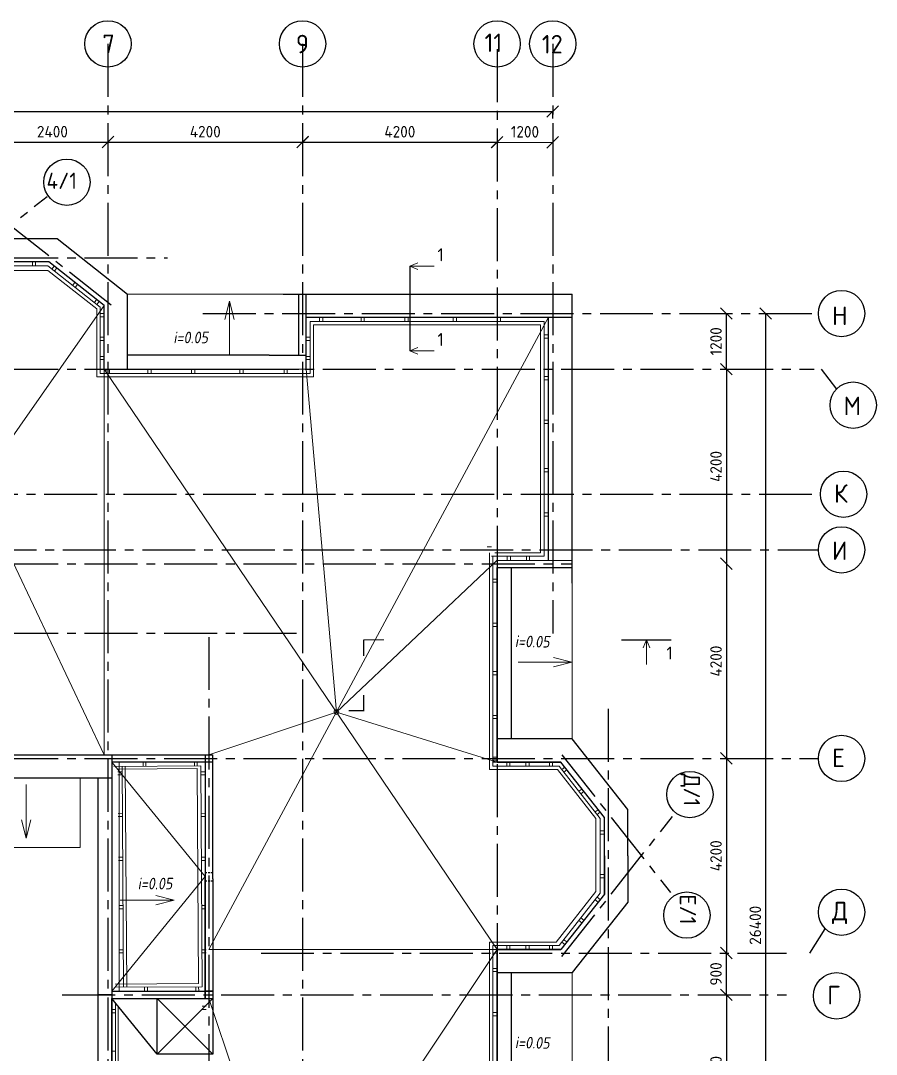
# Model space of a CAD drawing. Header units: millimetres. Extents: x -257254 to 390979, y -202328 to 355504.
# Drawn here: x 249989 to 268459, y 90718 to 113021 of the extents above; entities that cross this region are included whole.
import ezdxf

# ---------------------------------------------------------------- set-up
doc = ezdxf.new("R2010")
doc.units = ezdxf.units.MM
doc.linetypes.add('CENTER2', pattern=[28.575, 19.05, -3.175, 3.175, -3.175])
doc.layers.get('0').update_dxf_attribs({"lineweight": 25})
doc.layers.add('оси', color=1, linetype='CENTER2')
doc.layers.add('разрез', color=40, linetype='Continuous')
doc.layers.add('подписи', color=6, linetype='Continuous', lineweight=5, transparency=0.5)
doc.layers.add('покрытия', color=6, linetype='Continuous', lineweight=18)
doc.layers.add('разрез по стене', color=70, linetype='Continuous', lineweight=25)
doc.styles.get("Standard").update_dxf_attribs({"font": 'GOST_Common.ttf'})
doc.styles.add('курсив 0_85', font='romans.shx', dxfattribs={"width": 0.85, "oblique": 10})
doc.dimstyles.new('ISO-25', dxfattribs={"dimtxt": 250, "dimasz": 250, "dimexe": 1.25, "dimexo": 0.625, "dimgap": 100, "dimtad": 1, "dimdec": 0, "dimtxsty": 'Standard', "dimblk": 'OBLIQUE', "dimcen": 2.5, "dimadec": 0, "dimazin": 0, "dimtfac": 1, "dimtdec": 0, "dimtmove": 0, "dimatfit": 3, "dimfxl": 1, "dimarcsym": 0})

# ---------------------------------------------------------------- blocks, each defined once
blk = doc.blocks.new('_Oblique')
at = {"color": 0, "linetype": 'ByBlock', "lineweight": -2}
blk.add_line((-0.5, -0.5), (0.5, 0.5), dxfattribs=at)
blk = doc.blocks.new('*D150')
at = {"color": 0, "lineweight": -2, "ltscale": 50, "transparency": 16777216}
for p, q in [((249474, 110400), (251874, 110400)), ((249474, 110399), (249474, 110399)), ((251874, 110399), (251874, 110399))]:
    blk.add_line(p, q, dxfattribs=at)
at = {"color": 0, "lineweight": -2, "ltscale": 50, "transparency": 16777216, "xscale": 250, "yscale": 250, "zscale": 250, "rotation": 180}
blk.add_blockref('_Oblique', (249474, 110400), dxfattribs=at)
at = {"color": 0, "lineweight": -2, "ltscale": 50, "transparency": 16777216, "xscale": 250, "yscale": 250, "zscale": 250}
blk.add_blockref('_Oblique', (251874, 110400), dxfattribs=at)
at = {"color": 0, "ltscale": 50, "transparency": 16777216, "insert": (250674, 110625), "char_height": 250, "attachment_point": 5}
blk.add_mtext('2400', dxfattribs=at)
blk = doc.blocks.new('*D151')
at = {"color": 0, "lineweight": -2, "ltscale": 50, "transparency": 16777216}
for p, q in [((251874, 110400), (256074, 110400)), ((251874, 110399), (251874, 110399)), ((256074, 110399), (256074, 110399))]:
    blk.add_line(p, q, dxfattribs=at)
at = {"color": 0, "lineweight": -2, "ltscale": 50, "transparency": 16777216, "xscale": 250, "yscale": 250, "zscale": 250, "rotation": 180}
blk.add_blockref('_Oblique', (251874, 110400), dxfattribs=at)
at = {"color": 0, "lineweight": -2, "ltscale": 50, "transparency": 16777216, "xscale": 250, "yscale": 250, "zscale": 250}
blk.add_blockref('_Oblique', (256074, 110400), dxfattribs=at)
at = {"color": 0, "ltscale": 50, "transparency": 16777216, "insert": (253974, 110625), "char_height": 250, "attachment_point": 5}
blk.add_mtext('4200', dxfattribs=at)
blk = doc.blocks.new('*D135')
at = {"color": 0, "lineweight": -2, "ltscale": 50, "transparency": 16777216}
for p, q in [((256074, 110397), (256074, 110400)), ((260274, 110399), (260274, 110398)), ((256074, 110399), (260274, 110399))]:
    blk.add_line(p, q, dxfattribs=at)
at = {"color": 0, "lineweight": -2, "ltscale": 50, "transparency": 16777216, "xscale": 250, "yscale": 250, "zscale": 250, "rotation": 180}
blk.add_blockref('_Oblique', (256074, 110399), dxfattribs=at)
at = {"color": 0, "lineweight": -2, "ltscale": 50, "transparency": 16777216, "xscale": 250, "yscale": 250, "zscale": 250}
blk.add_blockref('_Oblique', (260274, 110399), dxfattribs=at)
at = {"color": 0, "ltscale": 50, "transparency": 16777216, "insert": (258174, 110624), "char_height": 250, "attachment_point": 5}
blk.add_mtext('4200', dxfattribs=at)
blk = doc.blocks.new('*D136')
at = {"color": 0, "lineweight": -2, "ltscale": 50, "transparency": 16777216}
for p, q in [((265224, 105502), (265225, 105502)), ((265224, 105502), (265224, 101302)), ((265224, 101302), (265225, 101302))]:
    blk.add_line(p, q, dxfattribs=at)
at = {"color": 0, "lineweight": -2, "ltscale": 50, "transparency": 16777216, "xscale": 250, "yscale": 250, "zscale": 250}
for p, rotation in [((265224, 105502), 90), ((265224, 101302), 270)]:
    blk.add_blockref('_Oblique', p, dxfattribs=dict(at, rotation=rotation))
at = {"color": 0, "ltscale": 50, "transparency": 16777216, "insert": (264999, 103402), "char_height": 250, "attachment_point": 5, "rotation": 90}
blk.add_mtext('4200', dxfattribs=at)
blk = doc.blocks.new('*D137')
at = {"color": 0, "lineweight": -2, "ltscale": 50, "transparency": 16777216}
for p, q in [((265224, 101302), (265225, 101302)), ((265224, 101302), (265224, 97102)), ((265246, 97102), (265223, 97102))]:
    blk.add_line(p, q, dxfattribs=at)
at = {"color": 0, "lineweight": -2, "ltscale": 50, "transparency": 16777216, "xscale": 250, "yscale": 250, "zscale": 250}
for p, rotation in [((265224, 101302), 90), ((265224, 97102), 270)]:
    blk.add_blockref('_Oblique', p, dxfattribs=dict(at, rotation=rotation))
at = {"color": 0, "ltscale": 50, "transparency": 16777216, "insert": (264999, 99202), "char_height": 250, "attachment_point": 5, "rotation": 90}
blk.add_mtext('4200', dxfattribs=at)
blk = doc.blocks.new('*D138')
at = {"color": 0, "lineweight": -2, "ltscale": 50, "transparency": 16777216}
for p, q in [((265246, 97102), (265223, 97102)), ((265224, 97102), (265224, 92902)), ((265224, 92902), (265225, 92902))]:
    blk.add_line(p, q, dxfattribs=at)
at = {"color": 0, "lineweight": -2, "ltscale": 50, "transparency": 16777216, "xscale": 250, "yscale": 250, "zscale": 250}
for p, rotation in [((265224, 97102), 90), ((265224, 92902), 270)]:
    blk.add_blockref('_Oblique', p, dxfattribs=dict(at, rotation=rotation))
at = {"color": 0, "ltscale": 50, "transparency": 16777216, "insert": (264999, 95002), "char_height": 250, "attachment_point": 5, "rotation": 90}
blk.add_mtext('4200', dxfattribs=at)
blk = doc.blocks.new('*D139')
at = {"color": 0, "lineweight": -2, "ltscale": 50, "transparency": 16777216}
for p, q in [((265159, 92002), (265225, 92002)), ((265224, 92002), (265224, 88702)), ((265224, 88702), (265225, 88702))]:
    blk.add_line(p, q, dxfattribs=at)
at = {"color": 0, "lineweight": -2, "ltscale": 50, "transparency": 16777216, "xscale": 250, "yscale": 250, "zscale": 250}
for p, rotation in [((265224, 92002), 90), ((265224, 88702), 270)]:
    blk.add_blockref('_Oblique', p, dxfattribs=dict(at, rotation=rotation))
at = {"color": 0, "ltscale": 50, "transparency": 16777216, "insert": (264999, 90352), "char_height": 250, "attachment_point": 5, "rotation": 90}
blk.add_mtext('3300', dxfattribs=at)
blk = doc.blocks.new('*D154')
at = {"color": 0, "lineweight": -2, "ltscale": 50, "transparency": 16777216}
for p, q in [((265223, 92902), (265221, 92902)), ((265223, 92002), (265223, 92902)), ((265223, 92002), (265221, 92002))]:
    blk.add_line(p, q, dxfattribs=at)
at = {"color": 0, "lineweight": -2, "ltscale": 50, "transparency": 16777216, "xscale": 250, "yscale": 250, "zscale": 250}
for p, rotation in [((265223, 92902), 90), ((265223, 92002), 270)]:
    blk.add_blockref('_Oblique', p, dxfattribs=dict(at, rotation=rotation))
at = {"color": 0, "ltscale": 50, "transparency": 16777216, "insert": (264998, 92452), "char_height": 250, "attachment_point": 5, "rotation": 90}
blk.add_mtext('900', dxfattribs=at)
blk = doc.blocks.new('*D155')
at = {"color": 0, "lineweight": -2, "ltscale": 50, "transparency": 16777216}
for p, q in [((265223, 106702), (265224, 106702)), ((265223, 105502), (265223, 106702)), ((265223, 105502), (265224, 105502))]:
    blk.add_line(p, q, dxfattribs=at)
at = {"color": 0, "lineweight": -2, "ltscale": 50, "transparency": 16777216, "xscale": 250, "yscale": 250, "zscale": 250}
for p, rotation in [((265223, 106702), 90), ((265223, 105502), 270)]:
    blk.add_blockref('_Oblique', p, dxfattribs=dict(at, rotation=rotation))
at = {"color": 0, "ltscale": 50, "transparency": 16777216, "insert": (264998, 106102), "char_height": 250, "attachment_point": 5, "rotation": 90}
blk.add_mtext('1200', dxfattribs=at)
blk = doc.blocks.new('*D156')
at = {"color": 0, "lineweight": -2, "ltscale": 50, "transparency": 16777216}
for p, q in [((260274, 110400), (261474, 110395)), ((260274, 110399), (260274, 110399)), ((261474, 110394), (261474, 110394))]:
    blk.add_line(p, q, dxfattribs=at)
at = {"color": 0, "lineweight": -2, "ltscale": 50, "transparency": 16777216, "xscale": 250, "yscale": 250, "zscale": 250}
for p, rotation in [((260274, 110400), 179.7612689669018), ((261474, 110395), 359.7612689669018)]:
    blk.add_blockref('_Oblique', p, dxfattribs=dict(at, rotation=rotation))
at = {"color": 0, "ltscale": 50, "transparency": 16777216, "insert": (260875, 110623), "char_height": 250, "attachment_point": 5, "rotation": 359.7613}
blk.add_mtext('1200', dxfattribs=at)
blk = doc.blocks.new('*D158')
at = {"color": 0, "lineweight": -2, "transparency": 16777216}
for p, q in [((235074, 111060), (261474, 111060)), ((235074, 111059), (235074, 111059)), ((261474, 110909), (261474, 111061))]:
    blk.add_line(p, q, dxfattribs=at)
at = {"color": 0, "lineweight": -2, "transparency": 16777216, "xscale": 250, "yscale": 250, "zscale": 250, "rotation": 180}
blk.add_blockref('_Oblique', (235074, 111060), dxfattribs=at)
at = {"color": 0, "lineweight": -2, "transparency": 16777216, "xscale": 250, "yscale": 250, "zscale": 250}
blk.add_blockref('_Oblique', (261474, 111060), dxfattribs=at)
at = {"color": 0, "transparency": 16777216, "insert": (248274, 111285), "char_height": 250, "attachment_point": 5}
blk.add_mtext('26400', dxfattribs=at)
blk = doc.blocks.new('*D163')
at = {"color": 0, "lineweight": -2, "transparency": 16777216}
for p, q in [((266071, 106702), (266072, 106702)), ((266071, 80302), (266071, 106702)), ((266071, 80302), (266072, 80302))]:
    blk.add_line(p, q, dxfattribs=at)
at = {"color": 0, "lineweight": -2, "transparency": 16777216, "xscale": 250, "yscale": 250, "zscale": 250}
for p, rotation in [((266071, 106702), 90), ((266071, 80302), 270)]:
    blk.add_blockref('_Oblique', p, dxfattribs=dict(at, rotation=rotation))
at = {"color": 0, "transparency": 16777216, "insert": (265846, 93502), "char_height": 250, "attachment_point": 5, "rotation": 90}
blk.add_mtext('26400', dxfattribs=at)

msp = doc.modelspace()

# ---------------------------------------------------------------- linework, layer by layer
for p, q in [((248774.02056, 108321.8417), (250774.02056, 108321.8417)), ((258388.66865, 107723.67594), (258388.66865, 105895.78841)), ((257075.10793, 98139.1563), (257396.19531, 98139.1563)), ((260274.02056, 93281.8417), (260274.02056, 92981.8417)), ((251954.02056, 92081.8417), (251954.02056, 91281.8417)), ((251954.02056, 88621.8417), (251954.02056, 91921.8417)), ((252934.02056, 91921.8417), (254134.02056, 90721.8417)), ((252934.02056, 90721.8417), (254134.02056, 91921.8417)), ((254134.02056, 91921.8417), (254134.02056, 90721.8417)), ((254134.02056, 90721.8417), (252934.02056, 90721.8417))]:
    msp.add_line(p, q)
at = {"ltscale": 20}
for p, q in [((250774.02056, 108321.8417), (252294.02056, 107121.8417)), ((248947.60178, 107821.8417), (250595.20809, 107821.8417)), ((250600.43933, 107821.8417), (251794.02056, 106879.54073)), ((252294.02056, 105501.8417), (252294.02056, 107121.8417)), ((257924.73658, 107115.93679, 324.45117), (259510.14241, 107115.93679, 324.45117)), ((251794.02056, 105501.8417), (251794.02056, 106879.54073)), ((256154.02056, 106621.8417), (261894.02056, 106621.8417)), ((261380.37926, 101372.26318), (261380.37926, 106621.8417)), ((251794.02056, 105501.8417), (255699.02056, 105501.8417)), ((260274.02056, 101381.8482), (261887.3265, 101372.26318)), ((260274.02056, 101221.8417), (260274.02056, 100651.8417)), ((260274.02056, 101221.8417), (261894.02056, 101221.8417)), ((260574.02056, 101221.8417), (260574.02056, 100651.8417)), ((260274.02056, 97021.8417), (260274.02056, 100926.8417)), ((260574.02056, 100881.8417), (260574.02056, 100312.35001)), ((260274.02056, 100651.8417), (260274.02056, 97021.8417)), ((260574.02056, 100597.09586), (260574.02056, 97521.8417)), ((261894.02056, 97521.8417), (260274.02056, 97521.8417)), ((263094.02056, 96001.8417), (261894.02056, 97521.8417)), ((249186.30806, 97181.8417), (250771.71389, 97181.8417)), ((250771.71389, 97181.8417), (251954.02056, 97181.8417)), ((251954.02056, 97181.8417), (251954.02056, 84421.8417)), ((251954.02056, 97181.8417), (254134.02056, 97181.8417)), ((253974.02056, 97181.8417), (253974.02056, 91921.8417)), ((254134.02056, 94501.8417), (254134.02056, 97181.8417)), ((261651.71958, 97021.8417), (260194.02056, 97021.8417)), ((260274.02056, 97021.8417), (261651.71958, 97021.8417)), ((262594.02056, 95828.26048), (261651.71958, 97021.8417)), ((262594.02056, 95828.26048), (261651.71958, 97021.8417)), ((251654.02056, 96681.8417), (251654.02056, 79881.8417)), ((263094.02056, 95001.8417), (263094.02056, 96001.8417)), ((262594.02056, 95001.8417), (262594.02056, 95828.26048)), ((262594.02056, 94175.42293), (262594.02056, 95823.02924)), ((262594.02056, 95001.8417), (262594.02056, 94175.42293)), ((263094.02056, 95001.8417), (263094.02056, 94001.8417)), ((253974.02056, 93081.8417), (253974.02056, 94501.8417)), ((254134.02056, 94501.8417), (254134.02056, 93081.8417)), ((262594.02056, 94175.42293), (261651.71958, 92981.8417)), ((262594.02056, 94175.42293), (261651.71958, 92981.8417)), ((263094.02056, 94001.8417), (261894.02056, 92481.8417)), ((253974.02056, 91921.8417), (253974.02056, 93081.8417)), ((254134.02056, 93081.8417), (254134.02056, 91921.8417)), ((260274.02056, 92981.8417), (260274.02056, 91912.35001)), ((260274.02056, 92981.8417), (261651.71958, 92981.8417)), ((260274.02056, 92178.60351), (260274.02056, 92981.8417)), ((261651.71958, 92981.8417), (260274.02056, 92981.8417)), ((261651.71958, 92981.8417), (260274.02056, 92981.8417)), ((260274.02056, 92481.8417), (261894.02056, 92481.8417)), ((260574.02056, 92481.8417), (260574.02056, 91912.35001)), ((260274.02056, 88621.8417), (260274.02056, 92178.60351)), ((251954.02056, 92081.8417), (254134.02056, 92081.8417)), ((251954.02056, 91921.8417), (254134.02056, 91921.8417)), ((260274.02056, 92001.8417), (260274.02056, 88621.8417)), ((260574.02056, 91912.35001), (260574.02056, 89121.8417))]:
    msp.add_line(p, q, dxfattribs=at)
at = {"ltscale": 50}
for p, q in [((255654.02056, 107121.8417), (261894.02056, 107121.8417)), ((255994.02056, 105801.8417), (255994.02056, 107121.8417)), ((256154.02056, 105501.8417), (256154.02056, 107121.8417)), ((261894.02056, 100881.8417), (261894.02056, 107121.8417)), ((255354.02056, 105801.8417), (252294.02056, 105801.8417)), ((255354.02056, 105801.8417), (256154.02056, 105801.8417)), ((255404.02056, 105501.8417), (255994.02056, 105501.8417)), ((267269.98534, 105501.8417), (267596.3693, 105068.39362)), ((260274.02056, 100631.8417), (260274.02056, 101221.8417)), ((254134.02056, 97021.8417), (251954.02056, 97021.8417)), ((243474.02056, 96681.8417), (251954.02056, 96681.8417)), ((267022.35907, 92901.8417), (267355.84539, 93428.2431)), ((253974.02056, 92281.8417), (253974.02056, 92161.8417)), ((251954.02056, 92001.8417), (251654.02056, 92001.8417)), ((254134.02056, 92081.8417), (253974.02056, 92081.8417))]:
    msp.add_line(p, q, dxfattribs=at)
for centre in [(251874.02056, 112520.56181), (256074.02056, 112520.56181), (260274.02056, 112520.56181), (261474.02056, 112520.56181), (250987.75754, 109534.80131), (267708.39123, 106701.8417), (267959.27677, 104724.44861), (267752.1793, 102801.8417), (267708.39123, 101601.8417), (267708.39123, 97101.8417), (264435.55319, 96323.18188), (264369.51395, 93721.63523), (267708.39123, 93782.80118), (267602.9977, 91979.87502)]:
    msp.add_circle(centre, 500, dxfattribs=at)
at = {"layer": 'оси', "ltscale": 60}
for p, q in [((251874.02056, 112520.56181), (251874.02056, 76030.76964)), ((256074.02056, 112520.56181), (256074.02056, 76030.76964)), ((260274.02056, 112407.02239), (260274.02056, 76030.76964)), ((261474.02056, 112520.56181), (261474.02056, 99797.70169)), ((247591.52412, 106883.48634), (250559.84177, 109226.89501)), ((251941.34626, 106883.48634), (248916.02468, 109271.89812)), ((230796.5111, 107901.8417), (253157.23597, 107901.8417)), ((253921.92596, 106701.8417), (267208.39123, 106701.8417)), ((230796.5111, 105501.8417), (267114.01049, 105501.8417)), ((248781.98816, 102801.8417), (267252.1793, 102801.8417)), ((240614.02056, 101601.8417), (267208.39123, 101601.8417)), ((230796.5111, 101301.8417), (261894.02056, 101301.8417)), ((230796.5111, 99801.8417), (255994.02056, 99801.8417)), ((254054.02056, 99721.8417), (254054.02056, 76030.76964)), ((262674.02056, 98174.30237), (262674.02056, 76030.76964)), ((230796.5111, 97101.8417), (267208.39123, 97101.8417)), ((261672.86164, 97176.75278), (264016.27031, 94208.43513)), ((261672.86164, 92826.93063), (264061.27342, 95852.25222)), ((255176.97014, 92901.8417), (266522.35907, 92901.8417)), ((250887.71745, 92001.8417), (266522.35907, 92001.8417))]:
    msp.add_line(p, q, dxfattribs=at)
at = {"layer": 'подписи'}
for p, q in [((254496.81896, 106968.21753), (254395.3051, 106574.71682)), ((254496.81896, 105807.52627), (254496.81896, 106968.21753)), ((254496.81896, 106968.21753), (254598.33283, 106574.71682)), ((261885.50798, 99181.88646), (261492.00726, 99283.40032)), ((260724.81671, 99181.88646), (261885.50798, 99181.88646)), ((261885.50798, 99181.88646), (261492.00726, 99080.37259)), ((250105.79467, 96541.09873), (250105.79467, 95380.40747)), ((250105.79467, 95380.40747), (250004.28081, 95773.90818)), ((250105.79467, 95380.40747), (250207.30853, 95773.90818)), ((253300.03132, 94043.69145), (252906.53061, 94145.20531)), ((252139.34006, 94043.69145), (253300.03132, 94043.69145)), ((253300.03132, 94043.69145), (252906.53061, 93942.17759))]:
    msp.add_line(p, q, dxfattribs=at)
at = {"layer": 'покрытия'}
for p, q in [((248965.29998, 107728.89108), (250577.5099, 107728.89108)), ((250241.98777, 107821.8417), (250241.98777, 107728.89108)), ((250312.09891, 107821.8417), (250312.09891, 107728.89108)), ((251706.85805, 106840.03272), (250577.5099, 107728.89108)), ((250712.40805, 107726.9629), (250663.00402, 107661.60256)), ((258388.66865, 107723.67594), (258562.23627, 107795.92654)), ((258388.66865, 107723.67594), (258917.23231, 107723.67594)), ((258388.66865, 107723.67594), (258562.23627, 107651.42533)), ((248999.97954, 107632.44219), (250577.5099, 107632.44219)), ((251633.371, 106801.42213), (250577.5099, 107632.44219)), ((250768.33893, 107684.68634), (250718.9349, 107619.32599)), ((251158.56729, 107373.50475), (251109.16326, 107308.1444)), ((251214.49817, 107331.22818), (251165.09414, 107265.86784)), ((252294.02056, 107121.8417), (255654.02056, 107121.8417)), ((249049.96617, 102964.33805), (251794.02056, 106876.35617)), ((251628.85136, 107003.92814), (251579.44733, 106938.5678)), ((251684.78224, 106961.65158), (251635.37822, 106896.29123)), ((251706.85805, 106840.03272), (251706.85805, 105408.89108)), ((251633.371, 105334.35023), (251633.371, 106801.42213)), ((251788.78932, 106698.75989), (251706.85805, 106698.75989)), ((251788.78932, 106628.64875), (251706.85805, 106628.64875)), ((256438.59462, 106621.8417), (256438.59462, 106528.89108)), ((256508.70576, 106621.8417), (256508.70576, 106528.89108)), ((257336.7318, 106621.8417), (257336.7318, 106528.89108)), ((257406.84294, 106621.8417), (257406.84294, 106528.89108)), ((258281.15985, 106621.8417), (258281.15985, 106528.89108)), ((258351.27098, 106621.8417), (258351.27098, 106528.89108)), ((259324.77265, 106621.8417), (259324.77265, 106528.89108)), ((259394.88379, 106621.8417), (259394.88379, 106528.89108)), ((260278.77579, 106621.8417), (260278.77579, 106528.89108)), ((260348.88692, 106621.8417), (260348.88692, 106528.89108)), ((256235.95183, 106528.89108), (256235.95183, 105408.89108)), ((256235.95183, 106528.89108), (261287.42863, 106528.89108)), ((256309.43887, 105334.35023), (256309.43887, 106454.35023)), ((256309.43887, 106454.35023), (261212.88778, 106454.35023)), ((261212.88778, 106454.35023), (261212.88778, 101541.72215)), ((261287.42863, 106528.89108), (261287.42863, 101468.2351)), ((251788.78932, 106190.69122), (251706.85805, 106190.69122)), ((256154.02056, 106190.69122), (256235.95183, 106190.69122)), ((261380.37926, 106242.57122), (261287.42863, 106242.57122)), ((261380.37926, 106172.46008), (261287.42863, 106172.46008)), ((251788.78932, 106120.58008), (251706.85805, 106120.58008)), ((256154.02056, 106120.58008), (256235.95183, 106120.58008)), ((258388.66865, 105895.78841), (258562.23627, 105968.03901)), ((251788.78932, 105777.71738), (251706.85805, 105777.71738)), ((256154.02056, 105777.71738), (256235.95183, 105777.71738)), ((258388.66865, 105895.78841), (258917.23231, 105895.78841)), ((258388.66865, 105895.78841), (258562.23627, 105823.53781)), ((251788.78932, 105707.60624), (251706.85805, 105707.60624)), ((251794.02056, 105501.8417), (251794.02056, 97181.8417)), ((256154.02056, 105501.8417), (251794.02056, 105501.8417)), ((251834.52377, 105501.8417), (251834.52377, 105408.89108)), ((251904.6349, 105501.8417), (251904.6349, 105408.89108)), ((252732.66095, 105501.8417), (252732.66095, 105408.89108)), ((252802.77208, 105501.8417), (252802.77208, 105408.89108)), ((253677.08899, 105501.8417), (253677.08899, 105408.89108)), ((253747.20013, 105501.8417), (253747.20013, 105408.89108)), ((254720.7018, 105501.8417), (254720.7018, 105408.89108)), ((254790.81294, 105501.8417), (254790.81294, 105408.89108)), ((255674.70493, 105501.8417), (255674.70493, 105408.89108)), ((255744.81607, 105501.8417), (255744.81607, 105408.89108)), ((256154.02056, 105707.60624), (256235.95183, 105707.60624)), ((256154.02056, 105501.8417), (256805.0064, 98103.54656)), ((251633.371, 105334.35023), (256309.43887, 105334.35023)), ((251706.85805, 105408.89108), (256235.95183, 105408.89108)), ((261380.37926, 105344.43404), (261287.42863, 105344.43404)), ((261380.37926, 105274.3229), (261287.42863, 105274.3229)), ((261380.37926, 104400.00599), (261287.42863, 104400.00599)), ((261380.37926, 104329.89486), (261287.42863, 104329.89486)), ((261380.37926, 103356.39319), (261287.42863, 103356.39319)), ((261380.37926, 103286.28205), (261287.42863, 103286.28205)), ((251794.02056, 97181.8417), (249049.96617, 102964.33805)), ((261380.37926, 102402.39005), (261287.42863, 102402.39005)), ((261380.37926, 102332.27892), (261287.42863, 102332.27892)), ((260060.18251, 101670.8779), (260153.13314, 101670.8779)), ((260106.52908, 96861.19215), (260106.52908, 101537.26002)), ((261212.88778, 101541.72215), (260227.67399, 101541.72215)), ((260274.02056, 101381.8482), (256805.0064, 98103.54656)), ((260153.13314, 101468.2351), (261287.42863, 101468.2351)), ((260181.06993, 96934.6792), (260181.06993, 101463.77297)), ((260274.02056, 101381.8482), (260274.02056, 101221.8417)), ((260274.02056, 101381.8417), (260274.02056, 97021.8417)), ((260491.333, 101386.30383), (260491.333, 101468.2351)), ((260561.44413, 101386.30383), (260561.44413, 101468.2351)), ((260904.30684, 101386.30383), (260904.30684, 101468.2351)), ((260974.41798, 101386.30383), (260974.41798, 101468.2351)), ((261894.02056, 101221.8417), (261894.02056, 97521.8417)), ((260274.02056, 100972.63722), (260181.06993, 100972.63722)), ((260274.02056, 100902.52608), (260181.06993, 100902.52608)), ((260274.02056, 100018.63409), (260181.06993, 100018.63409)), ((260274.02056, 99948.52295), (260181.06993, 99948.52295)), ((257396.19531, 99659.93884), (257396.19531, 99659.93884)), ((257396.19531, 99659.93884), (257396.19531, 99659.93884)), ((257396.19531, 99659.93884), (257826.05048, 99659.93884)), ((263496.33896, 99659.93884), (263424.08836, 99486.37122)), ((263496.33896, 99659.93884), (263496.33896, 99131.37519)), ((263496.33896, 99659.93884), (263568.58957, 99486.37122)), ((260274.02056, 98975.02128), (260181.06993, 98975.02128)), ((260274.02056, 98904.91014), (260181.06993, 98904.91014)), ((254054.02056, 97181.8417), (256805.0064, 98103.54656)), ((260274.02056, 97021.8417), (256805.0064, 98103.54656)), ((260274.02056, 98030.59323), (260181.06993, 98030.59323)), ((260274.02056, 97960.4821), (260181.06993, 97960.4821)), ((251954.02056, 97021.8417), (253974.02056, 94551.8417)), ((253741.0356, 97021.46549), (253741.53375, 96942.01954)), ((253801.03442, 97021.8417), (253801.53257, 96942.39576)), ((260274.02056, 97132.45605), (260181.06993, 97132.45605)), ((260274.02056, 97062.34492), (260181.06993, 97062.34492)), ((252002.32572, 96931.07502), (253876.07196, 96942.86315)), ((252068.69921, 96868.40476), (253801.90879, 96882.39694)), ((252182.45072, 96815.78277), (252089.50192, 96815.19994)), ((252181.88531, 96931.61829), (252211.39424, 92165.24872)), ((252247.8698, 96931.77982), (252277.37874, 92165.41025)), ((252633.03918, 97014.5179), (252633.53734, 96935.07196)), ((252693.038, 97014.89412), (252693.53616, 96935.44817)), ((253801.90879, 96882.39694), (253830.98423, 92245.46548)), ((253876.07196, 96942.86315), (253905.95901, 92176.49595)), ((253969.82126, 96815.78277), (253876.87246, 96815.19994)), ((260106.52908, 96861.19215), (261573.60098, 96861.19215)), ((261612.21157, 96934.6792), (260181.06993, 96934.6792)), ((260479.78509, 97016.61047), (260479.78509, 96934.6792)), ((260549.89623, 97016.61047), (260549.89623, 96934.6792)), ((260892.75893, 97016.61047), (260892.75893, 96934.6792)), ((260962.87007, 97016.61047), (260962.87007, 96934.6792)), ((261400.8276, 97016.61047), (261400.8276, 96934.6792)), ((261470.93874, 97016.61047), (261470.93874, 96934.6792)), ((261573.60098, 96861.19215), (262404.62104, 95805.33105)), ((261612.21157, 96934.6792), (262501.06993, 95805.33105)), ((261733.83043, 96912.60339), (261668.47008, 96863.19937)), ((261776.107, 96856.67251), (261710.74665, 96807.26848)), ((252182.89034, 96745.67301), (252089.94154, 96745.09018)), ((253970.26088, 96745.67301), (253877.31208, 96745.09018)), ((262103.40703, 96442.31932), (262038.04669, 96392.91529)), ((262145.6836, 96386.38844), (262080.32325, 96336.98441)), ((252188.08229, 95917.66324), (252095.1335, 95917.08042)), ((253975.45283, 95917.66324), (253882.50404, 95917.08042)), ((262456.86519, 95996.16008), (262391.50484, 95946.75605)), ((262499.14176, 95940.2292), (262433.78141, 95890.82517)), ((252188.52191, 95847.55349), (252095.57311, 95846.97066)), ((253975.89245, 95847.55349), (253882.94365, 95846.97066)), ((262404.62104, 94227.80069), (262404.62104, 95805.33105)), ((262501.06993, 94193.12113), (262501.06993, 95805.33105)), ((262594.02056, 95539.92006), (262501.06993, 95539.92006)), ((262594.02056, 95469.80892), (262501.06993, 95469.80892)), ((252194.00412, 94973.25376), (252101.05532, 94972.67094)), ((252194.44374, 94903.14401), (252101.49494, 94902.56118)), ((253981.37466, 94973.25376), (253888.42587, 94972.67094)), ((253981.81428, 94903.14401), (253888.86548, 94902.56118)), ((262594.02056, 94595.49201), (262501.06993, 94595.49201)), ((253974.02056, 94551.8417), (251954.02056, 92081.8417)), ((262594.02056, 94525.38087), (262501.06993, 94525.38087)), ((261546.30628, 93137.26002), (262404.62104, 94227.80069)), ((261612.21157, 93063.77297), (262501.06993, 94193.12113)), ((252200.54787, 93929.66147), (252107.59907, 93929.07864)), ((253987.91841, 93929.66147), (253894.96961, 93929.07864)), ((262456.86519, 94002.29209), (262391.50484, 94051.69612)), ((262499.14176, 94058.22297), (262433.78141, 94107.627)), ((252200.98748, 93859.55171), (252108.03869, 93858.96889)), ((253988.35802, 93859.55171), (253895.40923, 93858.96889)), ((262103.40703, 93556.13285), (262038.04669, 93605.53688)), ((262145.6836, 93612.06373), (262080.32325, 93661.46776)), ((260106.52908, 88461.19215), (260106.52908, 93137.26002)), ((260106.52908, 93137.26002), (261546.30628, 93137.26002)), ((260181.06993, 88534.6792), (260181.06993, 93063.77297)), ((261612.21157, 93063.77297), (260181.06993, 93063.77297)), ((260479.78509, 92981.8417), (260479.78509, 93063.77297)), ((260549.89623, 92981.8417), (260549.89623, 93063.77297)), ((260892.75893, 92981.8417), (260892.75893, 93063.77297)), ((260962.87007, 92981.8417), (260962.87007, 93063.77297)), ((261400.8276, 92981.8417), (261400.8276, 93063.77297)), ((261470.93874, 92981.8417), (261470.93874, 93063.77297)), ((261733.83043, 93085.84878), (261668.47008, 93135.25281)), ((261776.107, 93141.77966), (261710.74665, 93191.18369)), ((251874.02056, 80381.8417), (260274.02056, 92981.8417)), ((252206.52974, 92975.67709), (252113.58094, 92975.09427)), ((252206.96935, 92905.56734), (252114.02056, 92904.98451)), ((253993.90028, 92975.67709), (253900.95148, 92975.09427)), ((253994.33989, 92905.56734), (253901.3911, 92904.98451)), ((254134.02056, 91921.8417), (254134.02056, 92981.8417)), ((260274.02056, 92899.24723), (260181.06993, 92899.24723)), ((260274.02056, 92572.63722), (260181.06993, 92572.63722)), ((260274.02056, 92502.52608), (260181.06993, 92502.52608)), ((261894.02056, 92481.8417), (261894.02056, 89121.8417)), ((253905.95901, 92176.49595), (252021.76792, 92164.68131)), ((253830.98423, 92245.46548), (252031.39902, 92234.18136)), ((252663.42439, 92168.70475), (252664.01498, 92074.5179)), ((252723.42321, 92169.08097), (252724.0138, 92074.89412)), ((253771.42081, 92175.65234), (253772.01139, 92081.46549)), ((253831.41963, 92176.02856), (253832.01022, 92081.8417)), ((251954.02056, 88621.8417), (251954.02056, 91921.8417)), ((251954.02056, 91921.8417), (254134.02056, 91921.8417)), ((254054.02056, 91921.8417), (255889.59636, 86405.20542)), ((252035.95183, 91681.8417), (251954.02056, 91681.8417)), ((252035.95183, 80460.3875), (252035.95183, 91809.50743)), ((252095.02232, 80521.28921), (252095.02232, 91749.50743)), ((253990.53354, 91755.20853), (253908.60388, 91754.6948)), ((253990.97315, 91685.09878), (253909.04349, 91684.58504)), ((252035.95183, 91611.73057), (251954.02056, 91611.73057)), ((260274.02056, 91618.63409), (260181.06993, 91618.63409)), ((260274.02056, 91548.52295), (260181.06993, 91548.52295)), ((252035.95183, 90783.70453), (251954.02056, 90783.70453))]:
    msp.add_line(p, q, dxfattribs=at)
at = {"layer": 'покрытия', "color": 7}
msp.add_line((252114.02056, 97021.8417), (252114.02056, 92081.8417), dxfattribs=at)
at = {"layer": 'покрытия'}
for points in [[(254054.02056, 92981.8417), (261380.37926, 106621.8417)], [(254054.02056, 92981.8417), (260274.02056, 92981.8417), (251794.02056, 105501.8417)], [(247674.02056, 96681.8417), (251274.02056, 96681.8417), (251274.02056, 95181.8417), (247674.02056, 95181.8417), (247674.02056, 96681.8417)]]:
    msp.add_lwpolyline(points, dxfattribs=at)
msp.add_circle((256805.0064, 98103.54656), 50, dxfattribs=at)
at = {"layer": 'разрез'}
for p, q in [((257396.19531, 99313.10157), (257396.19531, 99659.93884)), ((262960.34834, 99659.93884), (264032.32959, 99659.93884)), ((257396.19531, 98121.19384), (257396.19531, 98468.03111)), ((252934.02056, 90721.8417), (252934.02056, 91921.8417))]:
    msp.add_line(p, q, dxfattribs=at)
msp.add_lwpolyline([(252934.02056, 90721.8417), (251954.02056, 91921.8417)], dxfattribs=at)
at = {"layer": 'разрез по стене'}
for p, q in [((253974.02056, 94642.97429), (254009.12559, 94642.97429)), ((254035.60028, 94642.97429), (254070.27005, 94642.97429)), ((254094.02056, 94642.97429), (254134.02056, 94642.97429)), ((253974.02056, 94463.90248), (254009.12559, 94463.90248)), ((254035.60028, 94463.90248), (254070.27005, 94463.90248)), ((254094.02056, 94463.90248), (254134.02056, 94463.90248))]:
    msp.add_line(p, q, dxfattribs=at)

# ---------------------------------------------------------------- texts
at = {"ltscale": 50}
for s, height, p in [('7', 400, (251752.55056, 112320.35997)), ('9', 400, (255930.26112, 112316.13698)), ('11', 400, (260001.77894, 112343.7608)), ('12', 400, (261239.32211, 112313.36168)), ('4/1', 350, (250547.08451, 109390.48625)), ('1', 280, (258986.25923, 107828.74013, 591.99993)), ('Н', 400, (267502.71388, 106453.63812)), ('1', 280, (258986.25923, 106000.8526, 591.99993)), ('М', 400, (267753.30626, 104509.10462)), ('К', 400, (267546.32443, 102618.55131)), ('И', 400, (267502.42072, 101385.20935)), ('1', 280, (263928.68773, 99236.43938, 591.99993)), ('Е', 400, (267502.42072, 96915.09371)), ('Д', 400, (267502.42072, 93608.82296)), ('Г', 400, (267397.0272, 91796.40679))]:
    msp.add_text(s, height=height, dxfattribs=at).set_placement(p)
for s, p in [('Д/1', (264301.55841, 96777.11477)), ('Е/1', (264217.42988, 94170.96308))]:
    msp.add_text(s, height=350, rotation=270, dxfattribs=at).set_placement(p)
at = {"layer": 'подписи', "lineweight": 0, "ltscale": 0.5, "transparency": 33554687, "char_height": 250, "attachment_point": 7, "style": 'курсив 0_85'}
for insert in [(253034.02776, 106060.18882), (252264.3021, 94277.5867)]:
    msp.add_mtext_dynamic_manual_height_columns('\\pxi1,r2.6279;i=0.05', width=1765.0258209, gutter_width=2000, heights=[0], dxfattribs=dict(at, insert=insert))
at = {"layer": 'подписи', "lineweight": 0, "ltscale": 0.5, "transparency": 33554687, "char_height": 250, "attachment_point": 1, "rotation": 358.887495546, "style": 'курсив 0_85'}
for insert in [(260409.69429, 99761.76439), (260410.53719, 91105.18534)]:
    msp.add_mtext_dynamic_manual_height_columns('\\pxi1,r2.6279;i=0.05', width=1765.0258209, gutter_width=2000, heights=[0], dxfattribs=dict(at, insert=insert))

# ---------------------------------------------------------------- dimensions: what is measured, and where the dimension line sits
dim = msp.add_linear_dim(base=(261474.02056, 111060.02168), p1=(235074.02056, 111060.02168), p2=(261474.02056, 110907.93927), dimstyle='ISO-25')
dim.commit()
dim.dimension.update_dxf_attribs({"geometry": '*D158', "text_midpoint": (248274.02056, 111285.02168)})
at = {"ltscale": 50}
for base, p1, p2, picture, middle in [((251874.02056, 110400.08932), (249474.02056, 110400.08932), (251874.02056, 110400.08932), '*D150', (250674.02056, 110625.08932)), ((256074.02056, 110400.08932), (251874.02056, 110400.08932), (256074.02056, 110400.08932), '*D151', (253974.02056, 110625.08932)), ((260274.02056, 110398.83932), (256074.02056, 110396.33932), (260274.02056, 110400.08932), '*D135', (258174.02056, 110623.83932))]:
    dim = msp.add_linear_dim(base=base, p1=p1, p2=p2, dimstyle='ISO-25', override={"dimtmove": 1}, dxfattribs=at)
    dim.commit()
    dim.dimension.update_dxf_attribs({"geometry": picture, "text_midpoint": middle})
dim = msp.add_aligned_dim(p1=(260274.02056, 110400.08932), p2=(261474.02056, 110395.08932), distance=0, dimstyle='ISO-25', dxfattribs=at)
dim.commit()
dim.dimension.update_dxf_attribs({"geometry": '*D156', "text_midpoint": (260874.95805, 110622.58737)})
for base, p1, p2, picture, middle in [((265222.61081, 106701.8417), (265222.61081, 105501.8417), (265222.61081, 106701.8417), '*D155', (265222.61081, 106101.8417)), ((265222.61081, 92901.8417), (265223.86081, 92001.8417), (265223.86081, 92901.8417), '*D154', (265222.61081, 92451.8417))]:
    dim = msp.add_linear_dim(base=base, p1=p1, p2=p2, angle=90, dimstyle='ISO-25', dxfattribs=at)
    dim.commit()
    dim.dimension.update_dxf_attribs({"geometry": picture, "text_midpoint": middle, "dimtype": 160})
dim = msp.add_linear_dim(base=(266070.62978, 106701.8417), p1=(266070.62978, 80301.8417), p2=(266070.62978, 106701.8417), angle=90, dimstyle='ISO-25')
dim.commit()
dim.dimension.update_dxf_attribs({"geometry": '*D163', "text_midpoint": (265845.62978, 93501.8417)})
dim = msp.add_linear_dim(base=(265223.86081, 101301.8417), p1=(265223.86081, 105501.8417), p2=(265223.86081, 101301.8417), angle=90, dimstyle='ISO-25', dxfattribs=at)
dim.commit()
dim.dimension.update_dxf_attribs({"geometry": '*D136', "text_midpoint": (264998.86081, 103401.8417)})
for base, p1, p2, picture, middle in [((265223.86081, 97101.8417), (265223.86081, 101301.8417), (265247.04901, 97101.8417), '*D137', (264998.86081, 99201.8417)), ((265223.86081, 92901.8417), (265247.04901, 97101.8417), (265223.86081, 92901.8417), '*D138', (264998.86081, 95001.8417)), ((265223.86081, 88701.8417), (265158.64721, 92001.8417), (265223.86081, 88701.8417), '*D139', (264998.86081, 90351.8417))]:
    dim = msp.add_linear_dim(base=base, p1=p1, p2=p2, angle=90, dimstyle='ISO-25', override={"dimtmove": 1}, dxfattribs=at)
    dim.commit()
    dim.dimension.update_dxf_attribs({"geometry": picture, "text_midpoint": middle})

doc.saveas('drawing.dxf')
